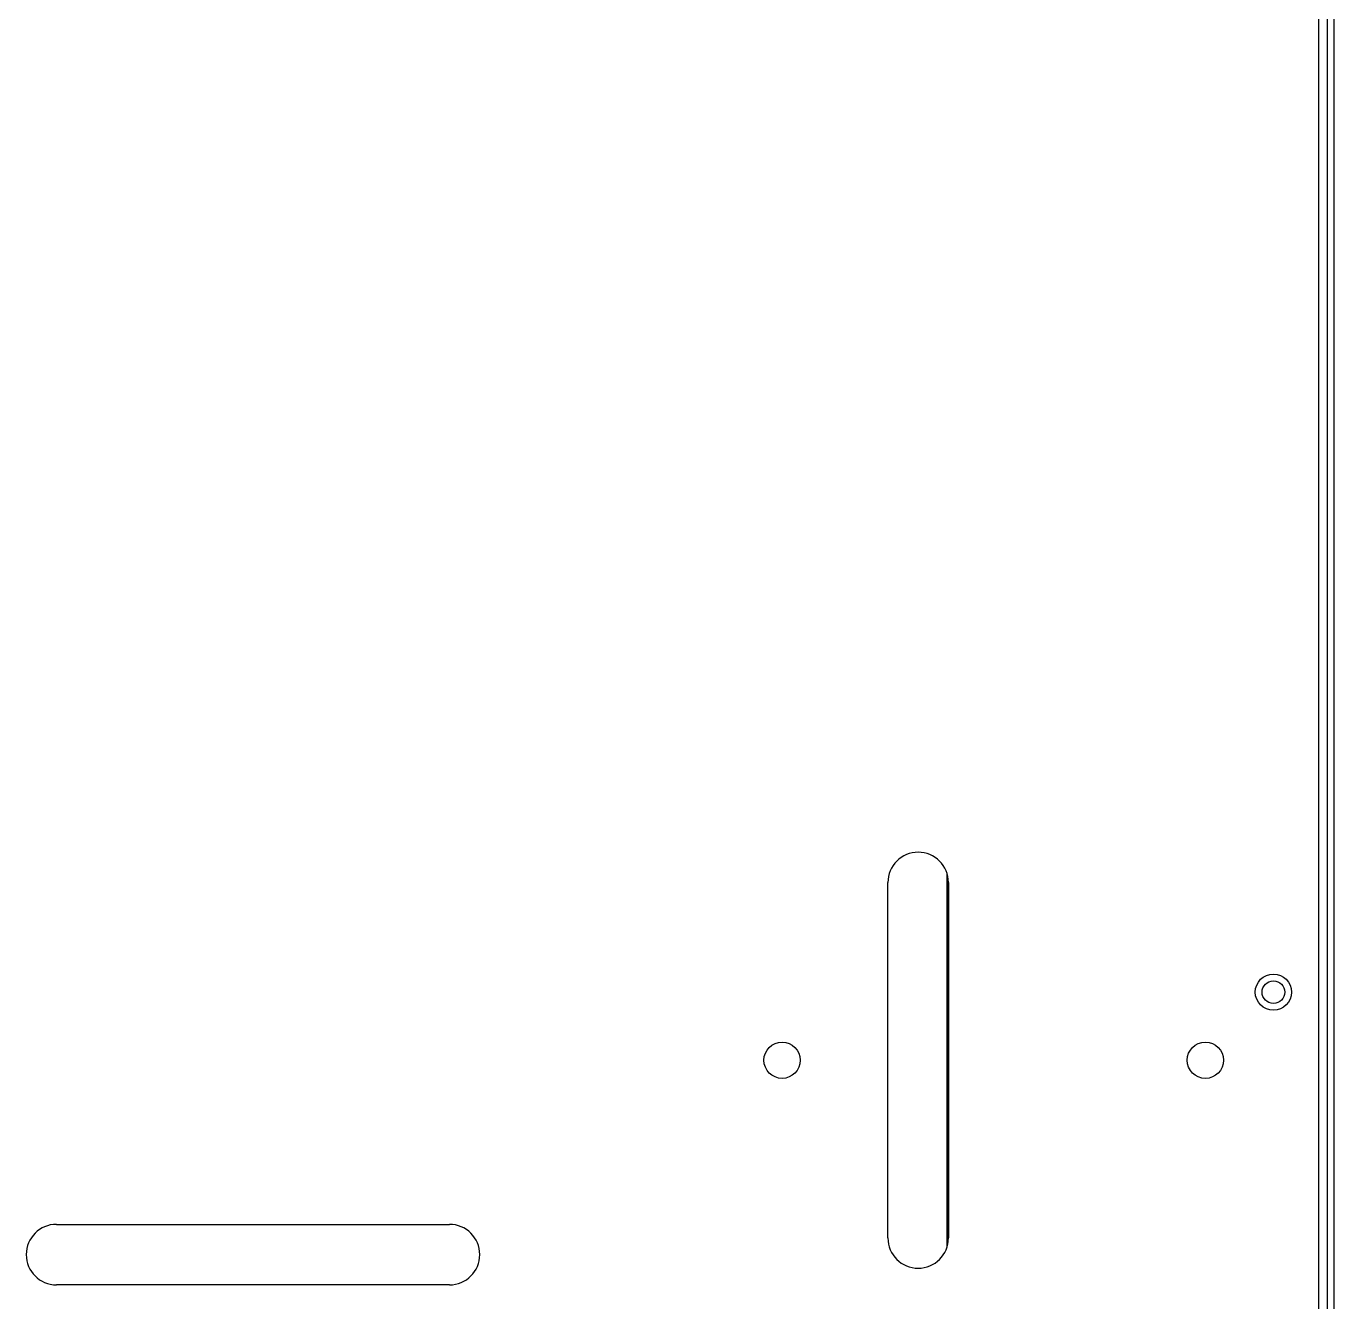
# Model space of a CAD drawing. Header units: millimetres. Extents: x 406 to 4339, y 342 to 2993.
# Drawn here: x 3122 to 3295, y 2466.8 to 2635.5 of the extents above; entities that cross this region are included whole.
import ezdxf

# ---------------------------------------------------------------- set-up
doc = ezdxf.new("R2010")
doc.units = ezdxf.units.MM
doc.header["$LTSCALE"] = 256.666667
doc.layers.get('0').update_dxf_attribs({"linetype": 'CONTINUOUS'})

msp = doc.modelspace()

# ---------------------------------------------------------------- linework, layer by layer
at = {"color": 7, "linetype": 'Continuous'}
for p, q in [((3294.08, 2895.63), (3294.08, 2347.43)), ((3294.98, 2895.63), (3294.98, 2348.33)), ((3292.98, 2347.53), (3292.98, 2893.62)), ((3243.78, 2523.47), (3243.78, 2474)), ((3243.88, 2523.1), (3243.88, 2474.36)), ((3235.98, 2475.23), (3235.98, 2522.23)), ((3243.98, 2522.23), (3243.98, 2475.23)), ((3125.98, 2477.03), (3177.98, 2477.03)), ((3177.98, 2469.03), (3125.98, 2469.03))]:
    msp.add_line(p, q, dxfattribs=at)
for centre, radius in [((3286.98, 2507.73), 2.4), ((3286.98, 2507.73), 1.5), ((3221.98, 2498.73), 2.4), ((3277.98, 2498.73), 2.4)]:
    msp.add_circle(centre, radius, dxfattribs=at)
for centre, start, end in [((3239.98, 2522.23), 0, 180), ((3125.98, 2473.03), 90, 270), ((3177.98, 2473.03), 270, 90), ((3239.98, 2475.23), 180, 360)]:
    msp.add_arc(centre, 4, start, end, dxfattribs=at)

doc.saveas('drawing.dxf')
